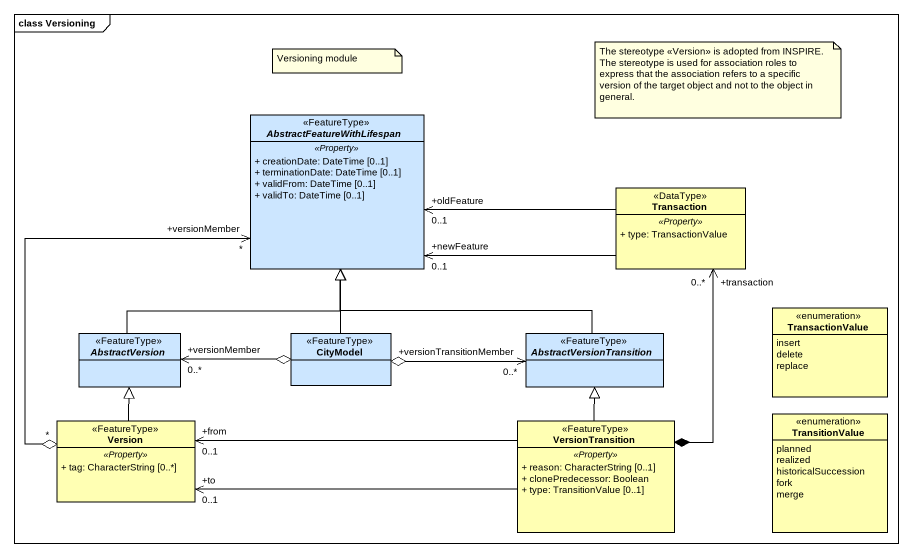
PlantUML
@startuml
mainframe class Versioning
hide circle
hide empty members
skinparam classAttributeIconSize 0
abstract class AbstractFeatureWithLifespan <<FeatureType>> #CCE6FF {
  .. <<Property>> ..
  + creationDate: DateTime [0..1]
  + terminationDate: DateTime [0..1]
  + validFrom: DateTime [0..1]
  + validTo: DateTime [0..1]
}
class Transaction <<DataType>> #FFFFB3 {
  .. <<Property>> ..
  + type: TransactionValue
}
enum TransactionValue #FFFFB3 {
  insert
  delete
  replace
}
abstract class AbstractVersion <<FeatureType>> #CCE6FF
class CityModel <<FeatureType>> #CCE6FF
abstract class AbstractVersionTransition <<FeatureType>> #CCE6FF
class Version <<FeatureType>> #FFFFB3 {
  .. <<Property>> ..
  + tag: CharacterString [0..*]
}
class VersionTransition <<FeatureType>> #FFFFB3 {
  .. <<Property>> ..
  + reason: CharacterString [0..1]
  + clonePredecessor: Boolean
  + type: TransitionValue [0..1]
}
enum TransitionValue #FFFFB3 {
  planned
  realized
  historicalSuccession
  fork
  merge
}
Transaction -left-> "+newFeature\n0..1" AbstractFeatureWithLifespan
Transaction -left-> "+oldFeature\n0..1" AbstractFeatureWithLifespan
AbstractVersion -up-|> AbstractFeatureWithLifespan
CityModel -up-|> AbstractFeatureWithLifespan
CityModel o-left-> "+versionMember\n0..*" AbstractVersion
CityModel o-right-> "+versionTransitionMember\n0..*" AbstractVersionTransition
AbstractVersionTransition -up-|> AbstractFeatureWithLifespan
Version "*" o-up-> "+versionMember\n*" AbstractFeatureWithLifespan
Version -up-|> AbstractVersion
VersionTransition *-up-> "+transaction\n0..*" Transaction
VersionTransition -up-|> AbstractVersionTransition
VersionTransition -left-> "+from\n0..1" Version
VersionTransition -left-> "+to\n0..1" Version
note as N1
  Versioning module
end note
note as N2
  The stereotype <<Version>> is adopted from INSPIRE. The stereotype is used for association roles to express that the association refers to a specific version of the target object and not to the object in general.
end note
@enduml
